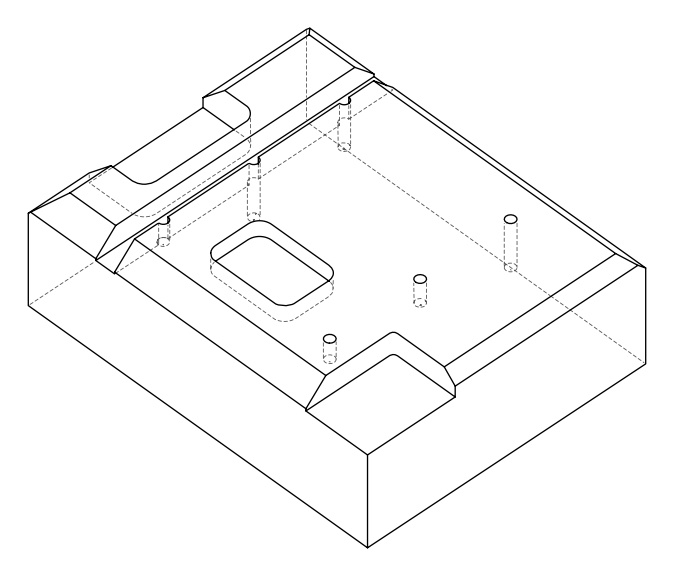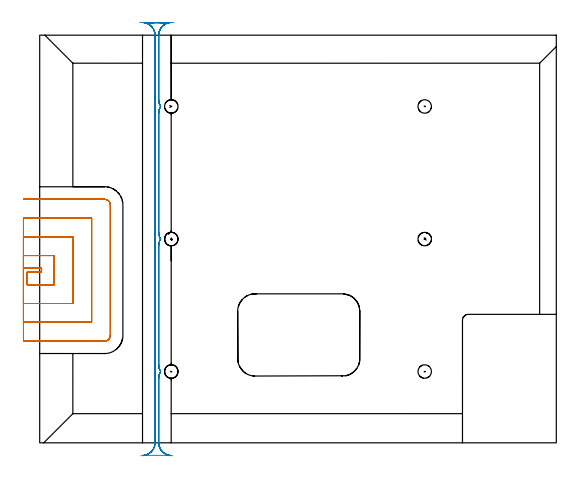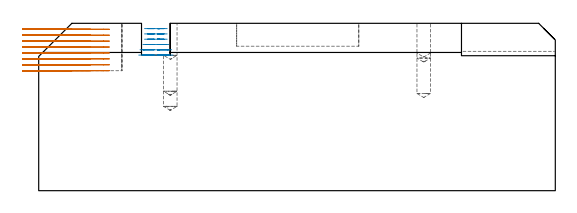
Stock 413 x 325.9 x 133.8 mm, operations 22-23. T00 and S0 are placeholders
(PLAN: 23 operations, 4 tool changes, 143 min)
(1 SPOT_DRILL | STEP1POCKET | NXT0321_9005460120000 | 0.03 min | 1 mm3)
(2 SPOT_DRILL_1 | STEP1POCKET_1 | NXT0321_9005460120000 | 0.03 min | 1 mm3)
(3 SPOT_DRILL_2 | STEP1POCKET_2 | NXT0321_9005460120000 | 0.03 min | 1 mm3)
(4 SPOT_DRILL_3 | STEP1POCKET_3 | NXT0321_9005460120000 | 0.03 min | 2 mm3)
(5 SPOT_DRILL_4 | STEP1POCKET_4 | NXT0321_9005460120000 | 0.03 min | 0 mm3)
(6 SPOT_DRILL_5 | STEP1POCKET_5 | NXT0321_9005460120000 | 0.03 min | 1 mm3)
(7 DRILL_BLIND_HOLE_INTO_CENTER | STEP1POCKET | UGT0301_220 | 0.29 min | 6154 mm3)
(8 DRILL_BLIND_HOLE_INTO_CENTER_1 | STEP1POCKET_1 | UGT0301_220 | 0.13 min | 2629 mm3)
(9 DRILL_BLIND_HOLE_INTO_CENTER_2 | STEP1POCKET_2 | UGT0301_220 | 0.24 min | 5047 mm3)
(10 DRILL_BLIND_HOLE_INTO_CENTER_3 | STEP1POCKET_3 | UGT0301_220 | 0.25 min | 5210 mm3)
(11 DRILL_BLIND_HOLE_INTO_CENTER_4 | STEP1POCKET_4 | UGT0301_220 | 0.12 min | 2431 mm3)
(12 DRILL_BLIND_HOLE_INTO_CENTER_5 | STEP1POCKET_5 | UGT0301_220 | 0.12 min | 2265 mm3)
(13 AREA_MILL | FG_CHAMFER_SURFACE | UGT0205_001 | 5.21 min | 27793 mm3)
(14 AREA_MILL_1 | FG_CHAMFER_SURFACE_1 | UGT0205_001 | 5.11 min | 19672 mm3)
(15 AREA_MILL_2 | FG_CHAMFER_SURFACE_2 | UGT0205_001 | 4.72 min | 22165 mm3)
(16 AREA_MILL_3 | FG_CHAMFER_SURFACE_3 | UGT0205_001 | 17.03 min | 67661 mm3)
(17 AREA_MILL_4 | FG_CHAMFER_SURFACE_4 | UGT0205_001 | 9.26 min | 41219 mm3)
(18 AREA_MILL_5 | FG_CHAMFER_SURFACE_5 | UGT0205_001 | 19.87 min | 79276 mm3)
(19 AREA_MILL_6 | FG_CHAMFER_SURFACE_6 | UGT0205_001 | 8.58 min | 18749 mm3)
(20 MILL_CORNER_NOTCH_RECTANGULAR | CORNER_NOTCH_RECTANGULAR | NXT0201_009 | Follow Part, ap 2, ae 75% | 41.64 min | 196573 mm3)
(21 MILL_RECTANGULAR_POCKET | POCKET_RECTANGULAR_STRAIGHT | UGT0201_094 | Follow Part, ap 5, ae 75% | 3.54 min | 114339 mm3)
(22 MILL_SLOT | SLOT_PARTIAL_RECTANGULAR | UGT0201_094 | Follow Part, ap 5, ae 75% | 17.89 min | 326624 mm3)
(23 MILL_RECTANGULAR_SLOT | SLOT_RECTANGULAR | UGT0201_094 | Follow Part, ap 5, ae 75% | 8.82 min | 177666 mm3)
(TOOL NXT0321_9005460120000 | NC Spot Drill, 142deg, 12mm, Carbide, Uncoated | D12 PA142 FL30 Z2)
(TOOL UGT0301_220 | Twist Drill 10.8 mm | D10.8 PA118 FL92 Z2)
(TOOL UGT0205_001 | Chamfer Mill 20 x 3 x 45 deg. | D20 FL50 Z2)
(TOOL NXT0201_009 | ENDMILL 8mm [2P460-0800-NA 1630] | D8 FL26 Z6)
(TOOL UGT0201_094 | End mill 20 mm | D20 FL38 Z4)
(OP 22 MILL_SLOT)
G17 G21 G94 G90
T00 M6
G54
G17 G0 G90 X-13. Y139.7 S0 M3
G43 Z143.8 H0
Z129.062
G94 G1 X-10. F250.
X1.5 F500.
Y136.4
X-10.
Y126.4
X11.5
Y149.7
X-10.
X-13. F250.
Y111.4
X-10.
X26.5 F500.
Y164.7
X-10.
X-13. F250.
Y96.4
X-10.
X41.5 F500.
Y179.7
X-10.
X-13. F250.
Y81.4
X-10.
X51.9 F500.
G3 X56.5 Y86. R4.6
G1 Y190.1
G3 X51.9 Y194.7 R4.6
G1 X-10.
X-13. F250.
G0 Y139.7 Z124.325
G1 X-10.
X1.5 F500.
Y136.4
X-10.
Y126.4
X11.5
Y149.7
X-10.
X-13. F250.
Y111.4
X-10.
X26.5 F500.
Y164.7
X-10.
X-13. F250.
Y96.4
X-10.
X41.5 F500.
Y179.7
X-10.
X-13. F250.
Y81.4
X-10.
X51.9 F500.
G3 X56.5 Y86. R4.6
G1 Y190.1
G3 X51.9 Y194.7 R4.6
G1 X-10.
X-13. F250.
G0 Y139.7 Z119.587
G1 X-10.
X1.5 F500.
Y136.4
X-10.
Y126.4
X11.5
Y149.7
X-10.
X-13. F250.
Y111.4
X-10.
X26.5 F500.
Y164.7
X-10.
X-13. F250.
Y96.4
X-10.
X41.5 F500.
Y179.7
X-10.
X-13. F250.
Y81.4
X-10.
X51.9 F500.
G3 X56.5 Y86. R4.6
G1 Y190.1
G3 X51.9 Y194.7 R4.6
G1 X-10.
X-13. F250.
G0 Y139.7 Z114.85
G1 X-10.
X1.5 F500.
Y136.4
X-10.
Y126.4
X11.5
Y149.7
X-10.
X-13. F250.
Y111.4
X-10.
X26.5 F500.
Y164.7
X-10.
X-13. F250.
Y96.4
X-10.
X41.5 F500.
Y179.7
X-10.
X-13. F250.
Y81.4
X-10.
X51.9 F500.
G3 X56.5 Y86. R4.6
G1 Y190.1
G3 X51.9 Y194.7 R4.6
G1 X-10.
X-13. F250.
G0 Y139.7 Z110.112
G1 X-10.
X1.5 F500.
Y136.4
X-10.
Y126.4
X11.5
Y149.7
X-10.
X-13. F250.
Y111.4
X-10.
X26.5 F500.
Y164.7
X-10.
X-13. F250.
Y96.4
X-10.
X41.5 F500.
Y179.7
X-10.
X-13. F250.
Y81.4
X-10.
X51.9 F500.
G3 X56.5 Y86. R4.6
G1 Y190.1
G3 X51.9 Y194.7 R4.6
G1 X-10.
X-13. F250.
G0 Y139.7 Z105.375
G1 X-10.
X1.5 F500.
Y136.4
X-10.
Y126.4
X11.5
Y149.7
X-10.
X-13. F250.
Y111.4
X-10.
X26.5 F500.
Y164.7
X-10.
X-13. F250.
Y96.4
X-10.
X41.5 F500.
Y179.7
X-10.
X-13. F250.
Y81.4
X-10.
X51.9 F500.
G3 X56.5 Y86. R4.6
G1 Y190.1
G3 X51.9 Y194.7 R4.6
G1 X-10.
X-13. F250.
G0 Y139.7 Z100.637
G1 X-10.
X1.5 F500.
Y136.4
X-10.
Y126.4
X11.5
Y149.7
X-10.
X-13. F250.
Y111.4
X-10.
X26.5 F500.
Y164.7
X-10.
X-13. F250.
Y96.4
X-10.
X41.5 F500.
Y179.7
X-10.
X-13. F250.
Y81.4
X-10.
X51.9 F500.
G3 X56.5 Y86. R4.6
G1 Y190.1
G3 X51.9 Y194.7 R4.6
G1 X-10.
X-13. F250.
G0 Y139.7 Z95.9
G1 X-10.
X1.5 F500.
Y136.4
X-10.
Y126.4
X11.5
Y149.7
X-10.
X-13. F250.
Y111.4
X-10.
X26.5 F500.
Y164.7
X-10.
X-13. F250.
Y96.4
X-10.
X41.5 F500.
Y179.7
X-10.
X-13. F250.
Y81.4
X-10.
X51.9 F500.
G3 X56.5 Y86. R4.6
G1 Y190.1
G3 X51.9 Y194.7 R4.6
G1 X-10.
X-13. F250.
G0 Z143.8
M5
M2
(OP 23 MILL_RECTANGULAR_SLOT)
G17 G21 G94 G90
T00 M6
G54
G17 G0 G90 X102.698 Y-10.16 S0 M3
G43 Z143.8 H0
Z129.567
G94 G1 X100.1 Y-8.66 F250.
G2 X95.1 Y0. R10. F500.
G1 Y51.601
G2 X96.683 Y57. R10.
X95.1 Y62.399 R10.
G1 Y157.501
G2 X96.683 Y162.9 R10.
X95.1 Y168.299 R10.
G1 Y263.501
G2 X96.683 Y268.9 R10.
X95.1 Y274.299 R10.
G1 Y325.9
G2 X100.1 Y334.56 R10.
G3 X95.1 Y335.9 R10.
G1 X92.2
G3 X87.2 Y334.56 R10.
G2 X92.2 Y325.9 R10.
G1 Y0.
G2 X87.2 Y-8.66 R10.
G1 X84.602 Y-10.16 F250.
G0 X102.698 Z125.333
G1 X100.1 Y-8.66
G2 X95.1 Y0. R10. F500.
G1 Y51.601
G2 X96.683 Y57. R10.
X95.1 Y62.399 R10.
G1 Y157.501
G2 X96.683 Y162.9 R10.
X95.1 Y168.299 R10.
G1 Y263.501
G2 X96.683 Y268.9 R10.
X95.1 Y274.299 R10.
G1 Y325.9
G2 X100.1 Y334.56 R10.
G3 X95.1 Y335.9 R10.
G1 X92.2
G3 X87.2 Y334.56 R10.
G2 X92.2 Y325.9 R10.
G1 Y0.
G2 X87.2 Y-8.66 R10.
G1 X84.602 Y-10.16 F250.
G0 X102.698 Z121.1
G1 X100.1 Y-8.66
G2 X95.1 Y0. R10. F500.
G1 Y51.601
G2 X96.683 Y57. R10.
X95.1 Y62.399 R10.
G1 Y157.501
G2 X96.683 Y162.9 R10.
X95.1 Y168.299 R10.
G1 Y263.501
G2 X96.683 Y268.9 R10.
X95.1 Y274.299 R10.
G1 Y325.9
G2 X100.1 Y334.56 R10.
G3 X95.089 Y335.9 R10.
G1 X92.2
G3 X87.2 Y334.56 R10.
G2 X92.2 Y325.9 R10.
G1 Y0.
G2 X87.2 Y-8.66 R10.
G1 X84.602 Y-10.16 F250.
G0 X103.997 Y-10.382 Z116.867
G1 X101.231 Y-9.221
G2 X95.1 Y0. R10. F500.
G1 Y51.601
G2 X96.683 Y57. R10.
X95.1 Y62.399 R10.
G1 Y157.501
G2 X96.683 Y162.9 R10.
X95.1 Y168.299 R10.
G1 Y263.501
G2 X96.683 Y268.9 R10.
X95.1 Y274.299 R10.
G1 Y325.9
G2 X101.643 Y335.284 R10.
G1 X101.654 Y335.312
G3 X98.275 Y335.9 R10.
G1 X89.025
G3 X85.646 Y335.312 R10.
G1 X85.656 Y335.284
G2 X92.2 Y325.9 R10.
G1 Y0.
G2 X86.069 Y-9.221 R10.
G1 X83.303 Y-10.382 F250.
G0 X106.287 Y-10.373 Z112.633
G1 X103.334 Y-9.843
G2 X95.1 Y0. R10. F500.
G1 Y51.601
G2 X96.683 Y57. R10.
X95.1 Y62.399 R10.
G1 Y157.501
G2 X96.683 Y162.9 R10.
X95.1 Y168.299 R10.
G1 Y263.501
G2 X96.683 Y268.9 R10.
X95.1 Y274.299 R10.
G1 Y325.9
G2 X103.829 Y335.819 R10.
G1 X103.832 Y335.849
G3 X102.822 Y335.9 R10.
G1 X84.468
G3 X83.463 Y335.849 R10.
G1 X83.466 Y335.82
G2 X92.2 Y325.9 R10.
G1 Y0.
G2 X83.958 Y-9.844 R10.
G1 X81.005 Y-10.372 F250.
G0 Z143.8
X79.983 Y336.102
Z108.4
G1 X82.974 Y335.87
G2 X92.2 Y325.9 R10. F500.
G1 Y0.
G2 X82.974 Y-9.97 R10.
G1 Y-10.
X104.326
Y-9.97
G2 X95.1 Y0. R10.
G1 Y51.601
G2 X96.683 Y57. R10.
X95.1 Y62.399 R10.
G1 Y157.501
G2 X96.683 Y162.9 R10.
X95.1 Y168.299 R10.
G1 Y263.501
G2 X96.683 Y268.9 R10.
X95.1 Y274.299 R10.
G1 Y325.9
G2 X104.326 Y335.87 R10.
G1 X107.317 Y336.102 F250.
G0 Z143.8
M5
M2
